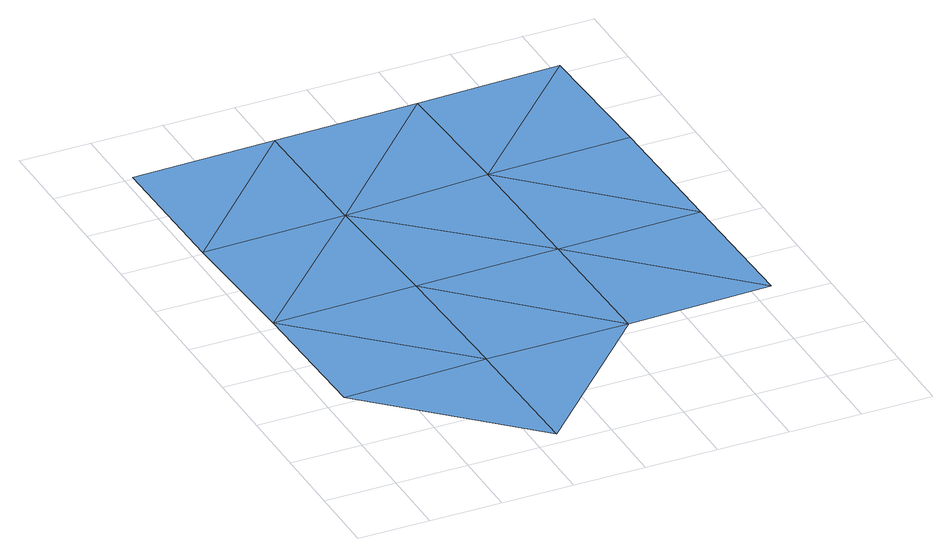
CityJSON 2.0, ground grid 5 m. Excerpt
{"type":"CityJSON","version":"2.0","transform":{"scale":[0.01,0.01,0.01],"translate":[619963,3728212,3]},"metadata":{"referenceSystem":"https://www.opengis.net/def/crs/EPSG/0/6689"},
"CityObjects":{
"waterbody1":{"type":"WaterBody","attributes":{"name":"福岡県津波浸水想定図","class":"1140","function":"2","WaterBodyTsunamiRiskAttribute.description":"1","WaterBodyTsunamiRiskAttribute.rank":"3"},"geometry":[{"type":"MultiSurface","lod":"1","boundaries":[[[0,1,2]],[[0,3,1]],[[4,5,0]],[[6,7,8]],[[7,6,9]],[[10,5,11]],[[9,10,12]],[[10,11,12]],[[12,13,9]],[[9,14,7]],[[13,14,9]]]}]},
"waterbody2":{"type":"WaterBody","attributes":{"name":"福岡県津波浸水想定図","class":"1140","function":"2","WaterBodyTsunamiRiskAttribute.description":"1","WaterBodyTsunamiRiskAttribute.rank":"4"},"geometry":[{"type":"MultiSurface","lod":"1","boundaries":[[[2,4,0]],[[1,6,15]],[[3,6,1]],[[15,8,16]],[[6,8,15]],[[5,3,0]],[[10,6,3]],[[5,10,3]],[[9,6,10]]]}]}
},
"vertices":[
[1119,1038,54],[100,2018,44],[120,1018,44],[1100,2037,44],[1138,38,54],[2118,1057,40],[1080,3037,12],[2060,4056,13],[1061,4037,12],[2080,3057,42],[2099,2057,42],[3118,1076,47],[3099,2076,42],[3080,3076,42],[3060,4076,18],
[81,3018,12],[62,4018,12]
]}
